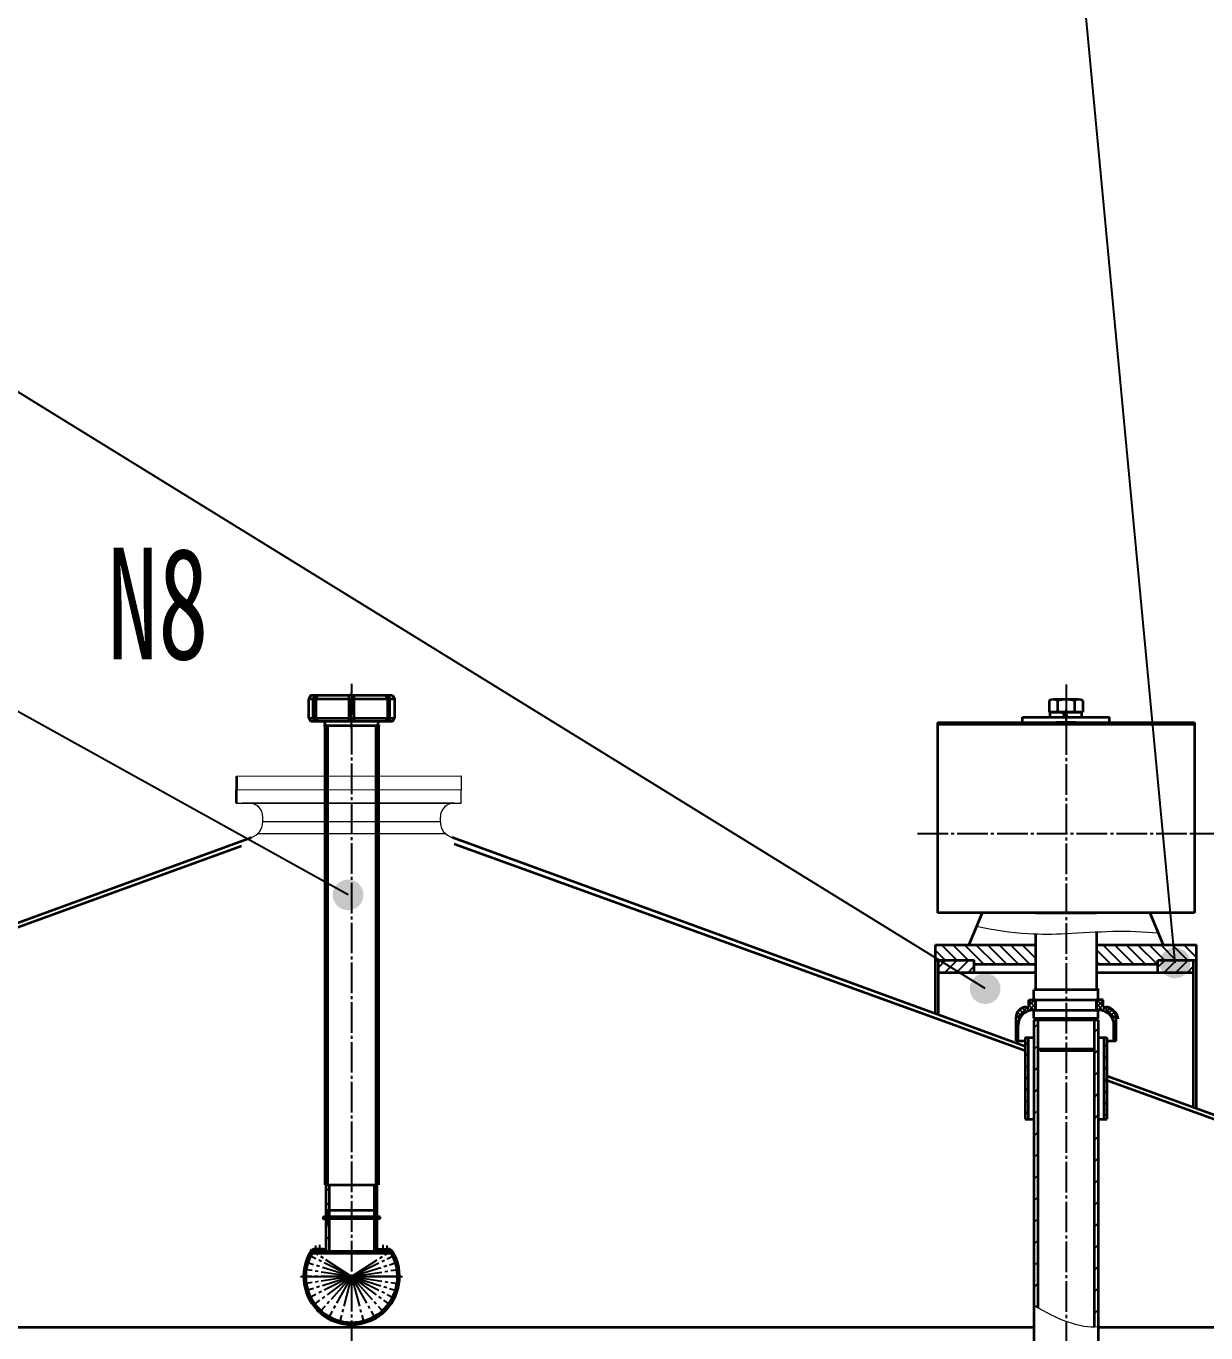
# Model space of a CAD drawing. Header units: millimetres. Extents: x -8910 to 8910, y -6300 to 6300.
# Drawn here: x -4705 to -3549, y 3612 to 4893 of the extents above; entities that cross this region are included whole.
import ezdxf

# ---------------------------------------------------------------- set-up
doc = ezdxf.new("R2010")
doc.units = ezdxf.units.MM
doc.header["$PDSIZE"] = -5
doc.linetypes.add('EB_DASHDOT', pattern=[39, 30, -3, 3, -3])
for name, color, linetype, lineweight in [('CAXA0', 7, 'Continuous', 35), ('CAXA1', 1, 'EB_DASHDOT', 25), ('CAXA3', 2, 'Continuous', 18), ('CAXA4', 4, 'Continuous', 18), ('CAXA5', 100, 'Continuous', 18), ('粗实线', 7, 'Continuous', 15)]:
    doc.layers.add(name, color=color, linetype=linetype, lineweight=lineweight)
doc.styles.add('标准', font='SIMFANG.TTF', dxfattribs={"width": 0.667})
doc.dimstyles.new('标准', dxfattribs={"dimscale": 30, "dimtxt": 2.6, "dimasz": 4, "dimexe": 2, "dimexo": 0, "dimtad": 1, "dimdec": 1, "dimzin": 9, "dimdsep": 46, "dimtxsty": '标准', "dimcen": 0, "dimdle": 6, "dimaunit": 1, "dimazin": 2, "dimtfac": 1, "dimtdec": 3, "dimtmove": 0, "dimatfit": 3, "dimfxl": 0, "dimtolj": 1, "dimtzin": 0, "dimarcsym": 0})

# ---------------------------------------------------------------- blocks, each defined once
blk = doc.blocks.new('*CAXBLOCK1817')
at = {"layer": 'CAXA4', "color": 0, "lineweight": -2}
for p, q in [((-5736.1, 3627.1), (-5736.1, 2868.2)), ((-3036.1, 3627.1), (-3036.1, 2868.2)), ((-5616.1, 2928.2), (-3156.1, 2928.2))]:
    blk.add_line(p, q, dxfattribs=at)
at = {"layer": 'CAXA4', "color": 0}
for points in [[(-5616.1, 2948.2), (-5616.1, 2908.2), (-5736.1, 2928.2)], [(-3156.1, 2948.2), (-3156.1, 2908.2), (-3036.1, 2928.2)]]:
    blk.add_solid(points, dxfattribs=at)
at = {"layer": 'Defpoints', "color": 0}
for p in [(-5736.1, 3627.1), (-3036.1, 3627.1), (-3036.1, 2928.2)]:
    blk.add_point(p, dxfattribs=at)
at = {"layer": 'CAXA4', "color": 0, "insert": (-4386.1, 2991.8), "char_height": 78, "attachment_point": 5, "style": '标准'}
blk.add_mtext('\\A1;\\fFangSong_GB2312;φ2900', dxfattribs=at)
blk = doc.blocks.new('CAXBLOCK39', base_point=(-4386.2, 4222.4))
at = {"layer": 'CAXA0'}
for p, q in [((-4426.2, 4237.4), (-4428.2, 4233.9)), ((-4428.2, 4214.8), (-4428.2, 4233.9)), ((-4428.2, 4233.9), (-4423.7, 4233.9)), ((-4426.2, 4237.4), (-4346.2, 4237.4)), ((-4423.7, 4233.9), (-4422, 4237.4)), ((-4423.7, 4214.8), (-4423.7, 4233.9)), ((-4422, 4237.4), (-4422, 4211.4)), ((-4419.5, 4237.4), (-4421.2, 4233.9)), ((-4421.2, 4233.9), (-4421.2, 4214.8)), ((-4421.2, 4233.9), (-4388.7, 4233.9)), ((-4388.7, 4211.4), (-4388.7, 4237.4)), ((-4383.7, 4211.4), (-4383.7, 4237.4)), ((-4383.7, 4233.9), (-4351.1, 4233.9)), ((-4352.8, 4237.4), (-4351.1, 4233.9)), ((-4351.1, 4233.9), (-4351.1, 4214.8)), ((-4348.6, 4233.9), (-4350.3, 4237.4)), ((-4350.3, 4237.4), (-4350.3, 4211.4)), ((-4348.6, 4214.8), (-4348.6, 4233.9)), ((-4348.6, 4233.9), (-4344.2, 4233.9)), ((-4346.2, 4237.4), (-4344.2, 4233.9)), ((-4344.2, 4233.9), (-4344.2, 4214.8)), ((-4426.2, 4211.4), (-4428.2, 4214.8)), ((-4428.2, 4214.8), (-4423.7, 4214.8)), ((-4423.7, 4214.8), (-4422, 4211.4)), ((-4421.2, 4214.8), (-4419.5, 4211.4)), ((-4421.2, 4214.8), (-4388.7, 4214.8)), ((-4383.7, 4214.8), (-4351.1, 4214.8)), ((-4351.1, 4214.8), (-4352.8, 4211.4)), ((-4348.6, 4214.8), (-4350.3, 4211.4)), ((-4348.6, 4214.8), (-4344.2, 4214.8)), ((-4346.2, 4211.4), (-4344.2, 4214.8)), ((-4346.2, 4211.4), (-4426.2, 4211.4)), ((-4411.7, 4207.4), (-4411.7, 4208.4)), ((-4360.7, 4207.4), (-4411.7, 4207.4)), ((-4360.7, 4207.4), (-4360.7, 4208.4))]:
    blk.add_line(p, q, dxfattribs=at)
for centre, start, end in [((-4414.7, 4208.4), 0, 90), ((-4357.7, 4208.4), 90, 180)]:
    blk.add_arc(centre, 3, start, end, dxfattribs=at)
at = {"layer": 'CAXA1', "linetype": 'EB_DASHDOT', "lineweight": 25}
blk.add_line((-4386.2, 4204.4), (-4386.2, 4240.4), dxfattribs=at)
blk = doc.blocks.new('CAXBLOCK40', base_point=(-3686.1, 4215.6))
at = {"layer": 'CAXA0'}
for p, q in [((-3701.7, 4220.6), (-3670.6, 4220.6)), ((-3701.7, 4215.6), (-3701.7, 4220.6)), ((-3701.7, 4215.6), (-3670.6, 4215.6)), ((-3687.4, 4215.6), (-3688.8, 4220.6)), ((-3685, 4216.3), (-3686.2, 4220.6)), ((-3684.8, 4215.6), (-3685, 4216.3)), ((-3670.6, 4215.6), (-3670.6, 4220.6))]:
    blk.add_line(p, q, dxfattribs=at)
at = {"layer": 'CAXA1', "linetype": 'EB_DASHDOT', "lineweight": 25}
blk.add_line((-3686.1, 4212.6), (-3686.1, 4223.6), dxfattribs=at)
blk = doc.blocks.new('CAXBLOCK41', base_point=(-3590.6, 3968.3))
at = {"layer": 'CAXA5', "color": 0, "linetype": 'Continuous', "lineweight": 25}
for p, q in [((-3811.1, 3970.5), (-3804.1, 3977.6)), ((-3804.8, 3965.6), (-3792.8, 3977.6)), ((-3793.4, 3965.6), (-3781.4, 3977.6)), ((-3782.1, 3965.6), (-3776.1, 3971.6)), ((-3596.1, 3970.6), (-3589.1, 3977.6)), ((-3589.8, 3965.6), (-3577.8, 3977.6)), ((-3578.5, 3965.6), (-3566.5, 3977.6)), ((-3567.2, 3965.6), (-3561.1, 3971.6))]:
    blk.add_line(p, q, dxfattribs=at)
blk = doc.blocks.new('CAXBLOCK42', base_point=(-3634.1, 3983.3))
at = {"layer": 'CAXA5', "color": 0, "linetype": 'Continuous', "lineweight": 25}
for p, q in [((-3814.1, 3987.1), (-3804.7, 3977.6)), ((-3808.3, 3992.6), (-3793.3, 3977.6)), ((-3797, 3992.6), (-3782, 3977.6)), ((-3785.7, 3992.6), (-3766.7, 3973.6)), ((-3774.4, 3992.6), (-3755.4, 3973.6)), ((-3763.1, 3992.6), (-3744.1, 3973.6)), ((-3751.8, 3992.6), (-3732.8, 3973.6)), ((-3740.5, 3992.6), (-3721.5, 3973.6)), ((-3729.2, 3992.6), (-3716.1, 3979.6)), ((-3717.8, 3992.6), (-3716.1, 3990.9)), ((-3656.1, 3987.5), (-3642.3, 3973.6)), ((-3650, 3992.6), (-3631, 3973.6)), ((-3638.6, 3992.6), (-3619.6, 3973.6)), ((-3627.3, 3992.6), (-3608.3, 3973.6)), ((-3616, 3992.6), (-3597, 3973.6)), ((-3604.7, 3992.6), (-3589.7, 3977.6)), ((-3593.4, 3992.6), (-3578.4, 3977.6)), ((-3582.1, 3992.6), (-3567.1, 3977.6)), ((-3570.8, 3992.6), (-3558.1, 3980)), ((-3559.4, 3992.6), (-3558.1, 3991.3)), ((-3656.1, 3976.2), (-3653.6, 3973.6))]:
    blk.add_line(p, q, dxfattribs=at)
blk = doc.blocks.new('CAXBLOCK43', base_point=(-3661.2, 3877.6))
at = {"layer": 'CAXA5', "color": 0, "linetype": 'Continuous', "lineweight": 25}
for p, q in [((-3726.1, 3894.3), (-3723.1, 3897.3)), ((-3649.1, 3892.1), (-3646.1, 3895.1)), ((-3726.1, 3883), (-3723.1, 3886)), ((-3649.1, 3880.8), (-3646.1, 3883.8)), ((-3726.1, 3871.7), (-3723.1, 3874.7)), ((-3649.1, 3869.5), (-3646.1, 3872.5)), ((-3726.1, 3860.3), (-3723.1, 3863.3)), ((-3649.1, 3858.1), (-3646.1, 3861.1)), ((-3726.1, 3849), (-3723.1, 3852)), ((-3649.1, 3846.8), (-3646.1, 3849.8)), ((-3726.1, 3837.7), (-3723.1, 3840.7)), ((-3649.1, 3835.5), (-3646.1, 3838.5)), ((-3726.1, 3826.4), (-3723.1, 3829.4)), ((-3649.1, 3824.2), (-3646.1, 3827.2))]:
    blk.add_line(p, q, dxfattribs=at)
blk = doc.blocks.new('CAXBLOCK44', base_point=(-3719.8, 3932.7))
at = {"layer": 'CAXA5', "color": 0, "linetype": 'Continuous', "lineweight": 25}
for p, q in [((-3723.3, 3927.7), (-3716.1, 3934.8)), ((-3722.6, 3932.8), (-3716.8, 3938.6)), ((-3722.6, 3937.3), (-3721.3, 3938.6)), ((-3716.1, 3931.5), (-3722.6, 3938)), ((-3717.8, 3928.6), (-3722.6, 3933.5)), ((-3716.1, 3936), (-3718.8, 3938.6)), ((-3735.1, 3920.3), (-3723.8, 3931.6)), ((-3731.7, 3920.1), (-3735, 3923.4)), ((-3734.3, 3925.7), (-3729.2, 3930.8)), ((-3730, 3922.9), (-3733.8, 3926.7)), ((-3727.7, 3925.1), (-3731.7, 3929.1)), ((-3725.1, 3926.9), (-3729, 3930.9)), ((-3721.8, 3928.2), (-3725.3, 3931.6)), ((-3717.9, 3928.6), (-3716.1, 3930.3)), ((-3732.8, 3916.7), (-3735.1, 3919.1)), ((-3735.1, 3915.8), (-3732.2, 3918.7)), ((-3733.1, 3912.6), (-3735.1, 3914.6)), ((-3735.1, 3911.3), (-3733.1, 3913.3)), ((-3733.1, 3908.1), (-3735.1, 3910.1)), ((-3735.1, 3906.9), (-3733.1, 3908.9)), ((-3733.1, 3903.6), (-3735.1, 3905.6)), ((-3735.1, 3902.4), (-3733.1, 3904.4)), ((-3733.1, 3899.1), (-3735.1, 3901.1)), ((-3734.4, 3898.6), (-3733.1, 3899.9))]:
    blk.add_line(p, q, dxfattribs=at)
blk = doc.blocks.new('CAXBLOCK45', base_point=(-3683.5, 3942.2))
at = {"layer": 'CAXA5', "color": 0, "linetype": 'Continuous', "lineweight": 25}
for p, q in [((-3656.1, 3936.5), (-3654, 3938.6)), ((-3656.1, 3932), (-3649.6, 3938.5)), ((-3649.8, 3928), (-3656.1, 3934.4)), ((-3649.6, 3932.3), (-3655.9, 3938.6)), ((-3655, 3928.6), (-3649.6, 3934)), ((-3649.6, 3936.8), (-3651.4, 3938.6)), ((-3654.9, 3928.6), (-3656.1, 3929.9)), ((-3650.9, 3928.3), (-3647.5, 3931.6)), ((-3637.1, 3919.8), (-3648.9, 3931.6)), ((-3647.5, 3927.1), (-3643.7, 3931)), ((-3644.8, 3925.4), (-3640.8, 3929.4)), ((-3637.7, 3924.9), (-3643.9, 3931.1)), ((-3642.5, 3923.1), (-3638.7, 3927)), ((-3640.8, 3920.4), (-3637.4, 3923.8)), ((-3637.1, 3915.4), (-3639.8, 3918)), ((-3639.6, 3917.1), (-3637.1, 3919.5)), ((-3639.1, 3913.1), (-3637.1, 3915.1)), ((-3637.1, 3910.9), (-3639.1, 3912.9)), ((-3639.1, 3908.6), (-3637.1, 3910.6)), ((-3637.1, 3906.4), (-3639.1, 3908.4)), ((-3639.1, 3904.1), (-3637.1, 3906.1)), ((-3637.1, 3901.9), (-3639.1, 3903.9)), ((-3639.1, 3899.6), (-3637.1, 3901.6)), ((-3638.4, 3898.6), (-3639.1, 3899.4))]:
    blk.add_line(p, q, dxfattribs=at)
blk = doc.blocks.new('CAXBLOCK46', base_point=(-3714.3, 3867.1))
at = {"layer": 'CAXA5', "color": 0, "linetype": 'Continuous', "lineweight": 25}
for p, q in [((-3717.6, 3911.3), (-3713.6, 3915.3)), ((-3717.6, 3890.1), (-3713.6, 3894.1)), ((-3717.6, 3868.9), (-3713.6, 3872.9)), ((-3717.6, 3847.7), (-3713.6, 3851.7)), ((-3717.6, 3826.5), (-3713.6, 3830.5)), ((-3717.6, 3805.2), (-3713.6, 3809.2)), ((-3717.6, 3784), (-3713.6, 3788)), ((-3717.6, 3762.8), (-3713.6, 3766.8)), ((-3717.6, 3741.6), (-3713.6, 3745.6)), ((-3717.6, 3720.4), (-3713.6, 3724.4)), ((-3717.6, 3699.2), (-3713.6, 3703.2)), ((-3717.6, 3678), (-3713.6, 3682)), ((-3717.6, 3656.8), (-3713.6, 3660.8)), ((-3715.3, 3637.9), (-3713.6, 3639.5))]:
    blk.add_line(p, q, dxfattribs=at)
blk = doc.blocks.new('CAXBLOCK47', base_point=(-3660.9, 3878.5))
at = {"layer": 'CAXA5', "color": 0, "linetype": 'Continuous', "lineweight": 25}
for p, q in [((-3658.6, 3906.7), (-3654.6, 3910.7)), ((-3658.6, 3885.5), (-3654.6, 3889.5)), ((-3658.6, 3864.2), (-3654.6, 3868.2)), ((-3658.6, 3843), (-3654.6, 3847)), ((-3658.6, 3821.8), (-3654.6, 3825.8)), ((-3658.6, 3800.6), (-3654.6, 3804.6)), ((-3658.6, 3779.4), (-3654.6, 3783.4)), ((-3658.6, 3758.2), (-3654.6, 3762.2)), ((-3658.6, 3737), (-3654.6, 3741)), ((-3658.6, 3715.8), (-3654.6, 3719.8)), ((-3658.6, 3694.5), (-3654.6, 3698.5)), ((-3658.6, 3673.3), (-3654.6, 3677.3)), ((-3658.6, 3652.1), (-3654.6, 3656.1)), ((-3658.6, 3630.9), (-3654.6, 3634.9))]:
    blk.add_line(p, q, dxfattribs=at)
blk = doc.blocks.new('CAXBLOCK49', base_point=(-4426.4, 3691.1))
at = {"layer": 'CAXA5', "color": 0, "linetype": 'Continuous', "lineweight": 25}
for p, q in [((-4426.3, 3691.8), (-4426, 3692.1)), ((-4424.6, 3693.5), (-4424.3, 3693.8))]:
    blk.add_line(p, q, dxfattribs=at)
blk = doc.blocks.new('CAXBLOCK50', base_point=(-4355.4, 3742.4))
at = {"layer": 'CAXA5', "color": 0, "linetype": 'Continuous', "lineweight": 25}
for p, q in [((-4411.1, 3751.1), (-4408.1, 3754.1)), ((-4364.1, 3755.7), (-4362.4, 3757.4)), ((-4364.1, 3741.5), (-4361.1, 3744.5)), ((-4411.1, 3737), (-4408.1, 3740)), ((-4362.6, 3728.9), (-4361.1, 3730.4))]:
    blk.add_line(p, q, dxfattribs=at)
blk = doc.blocks.new('CAXBLOCK51', base_point=(-4367.6, 3710.9))
at = {"layer": 'CAXA5', "color": 0, "linetype": 'Continuous', "lineweight": 25}
for p, q in [((-4409.6, 3719.5), (-4408.1, 3718)), ((-4364.1, 3716.4), (-4361.1, 3713.4)), ((-4411.1, 3706.8), (-4408.1, 3703.8)), ((-4364.1, 3702.3), (-4361.1, 3699.3)), ((-4411.1, 3692.7), (-4410.8, 3692.4))]:
    blk.add_line(p, q, dxfattribs=at)
blk = doc.blocks.new('CAXBLOCK52', base_point=(-4431, 3657.2))
at = {"layer": 'CAXA5', "color": 0, "linetype": 'Continuous', "lineweight": 25}
for p, q in [((-4420.1, 3694), (-4419.8, 3694.4)), ((-4413.3, 3692.4), (-4411.3, 3694.4)), ((-4430.1, 3684.1), (-4427.3, 3686.8)), ((-4433, 3664.2), (-4431.1, 3666.1)), ((-4432.8, 3672.9), (-4432.3, 3673.3)), ((-4430.6, 3675.1), (-4430.5, 3675.2)), ((-4431.9, 3656.8), (-4430.2, 3658.5))]:
    blk.add_line(p, q, dxfattribs=at)
blk = doc.blocks.new('CAXBLOCK53', base_point=(-4400.6, 3619.2))
at = {"layer": 'CAXA5', "color": 0, "linetype": 'Continuous', "lineweight": 25}
for p, q in [((-4429.9, 3650.3), (-4428.4, 3651.8)), ((-4427.2, 3644.5), (-4425.7, 3646)), ((-4420, 3634.8), (-4418.6, 3636.2)), ((-4415.6, 3630.7), (-4414.1, 3632.1)), ((-4410.6, 3627.2), (-4409.5, 3628.3)), ((-4405, 3624.3), (-4403.5, 3625.8)), ((-4391.6, 3620.7), (-4389.8, 3622.5))]:
    blk.add_line(p, q, dxfattribs=at)
blk = doc.blocks.new('CAXBLOCK54', base_point=(-4340.3, 3663.2))
at = {"layer": 'CAXA5', "color": 0, "linetype": 'Continuous', "lineweight": 25}
for p, q in [((-4341.4, 3662.4), (-4339.2, 3664.6)), ((-4344.1, 3651.2), (-4342.6, 3652.8)), ((-4341, 3654.3), (-4341, 3654.4)), ((-4373.2, 3622.2), (-4370, 3625.4)), ((-4383.4, 3620.5), (-4381.2, 3622.7))]:
    blk.add_line(p, q, dxfattribs=at)
blk = doc.blocks.new('CAXBLOCK55', base_point=(-4357.3, 3693.2))
at = {"layer": 'CAXA5', "color": 0, "linetype": 'Continuous', "lineweight": 25}
for p, q in [((-4361.1, 3693.6), (-4360.4, 3694.4)), ((-4353.9, 3692.4), (-4352.1, 3694.1)), ((-4347.4, 3690.3), (-4347.4, 3690.4)), ((-4344.6, 3684.7), (-4343.1, 3686.2)), ((-4342.5, 3678.3), (-4340.9, 3680)), ((-4341.3, 3671), (-4339.5, 3672.9))]:
    blk.add_line(p, q, dxfattribs=at)
blk = doc.blocks.new('CAXBLOCK116', base_point=(-4103.7, 5087.8))
at = {"layer": 'CAXA4', "linetype": 'Continuous', "lineweight": 25}
blk.add_hatch(color=0, dxfattribs=at).paths.add_polyline_path([(-3564.3, 3974.8), (-3564.4, 3976), (-3564.5, 3977.2), (-3564.7, 3978.3), (-3565.1, 3979.5), (-3565.5, 3980.6), (-3566, 3981.6), (-3566.5, 3982.7), (-3567.2, 3983.6), (-3567.9, 3984.6), (-3568.7, 3985.4), (-3569.6, 3986.2), (-3570.5, 3987), (-3571.5, 3987.6), (-3572.5, 3988.2), (-3573.6, 3988.7), (-3574.7, 3989.1), (-3575.8, 3989.4), (-3577, 3989.6), (-3578.1, 3989.8), (-3579.3, 3989.8), (-3580.5, 3989.8), (-3581.7, 3989.6), (-3582.8, 3989.4), (-3584, 3989.1), (-3585.1, 3988.7), (-3586.1, 3988.2), (-3587.2, 3987.6), (-3588.1, 3987), (-3589.1, 3986.2), (-3589.9, 3985.4), (-3590.7, 3984.6), (-3591.5, 3983.6), (-3592.1, 3982.7), (-3592.7, 3981.6), (-3593.2, 3980.6), (-3593.6, 3979.5), (-3593.9, 3978.3), (-3594.1, 3977.2), (-3594.3, 3976), (-3594.3, 3974.8), (-3594.3, 3973.6), (-3594.1, 3972.5), (-3593.9, 3971.3), (-3593.6, 3970.2), (-3593.2, 3969.1), (-3592.7, 3968), (-3592.1, 3967), (-3591.5, 3966), (-3590.7, 3965.1), (-3589.9, 3964.2), (-3589.1, 3963.4), (-3588.1, 3962.7), (-3587.2, 3962), (-3586.1, 3961.5), (-3585.1, 3961), (-3584, 3960.6), (-3582.8, 3960.2), (-3581.7, 3960), (-3580.5, 3959.9), (-3579.3, 3959.8), (-3578.1, 3959.9), (-3577, 3960), (-3575.8, 3960.2), (-3574.7, 3960.6), (-3573.6, 3961), (-3572.5, 3961.5), (-3571.5, 3962), (-3570.5, 3962.7), (-3569.6, 3963.4), (-3568.7, 3964.2), (-3567.9, 3965.1), (-3567.2, 3966), (-3566.5, 3967), (-3566, 3968), (-3565.5, 3969.1), (-3565.1, 3970.2), (-3564.7, 3971.3), (-3564.5, 3972.5), (-3564.4, 3973.6)], flags=0)
at = {"layer": 'CAXA4', "color": 0, "linetype": 'Continuous', "lineweight": 25}
blk.add_line((-3579.3, 3974.8), (-3683.7, 5087.8), dxfattribs=at)
blk = doc.blocks.new('CAXBLOCK115', base_point=(-3579.3, 3974.8))
at = {"layer": 'CAXA4', "color": 0}
blk.add_blockref('CAXBLOCK116', (-4103.7, 5087.8), dxfattribs=at)
blk = doc.blocks.new('CAXBLOCK124', base_point=(-6694, 5087.8))
at = {"layer": 'CAXA4', "linetype": 'Continuous', "lineweight": 25}
blk.add_hatch(color=0, dxfattribs=at).paths.add_polyline_path([(-4374.6, 4041.5), (-4374.6, 4042.7), (-4374.8, 4043.9), (-4375, 4045), (-4375.3, 4046.2), (-4375.7, 4047.3), (-4376.2, 4048.3), (-4376.8, 4049.4), (-4377.4, 4050.4), (-4378.2, 4051.3), (-4379, 4052.1), (-4379.8, 4052.9), (-4380.8, 4053.7), (-4381.7, 4054.3), (-4382.8, 4054.9), (-4383.8, 4055.4), (-4384.9, 4055.8), (-4386.1, 4056.1), (-4387.2, 4056.3), (-4388.4, 4056.5), (-4389.6, 4056.5), (-4390.8, 4056.5), (-4391.9, 4056.3), (-4393.1, 4056.1), (-4394.2, 4055.8), (-4395.3, 4055.4), (-4396.4, 4054.9), (-4397.4, 4054.3), (-4398.4, 4053.7), (-4399.3, 4052.9), (-4400.2, 4052.1), (-4401, 4051.3), (-4401.7, 4050.4), (-4402.4, 4049.4), (-4402.9, 4048.3), (-4403.4, 4047.3), (-4403.8, 4046.2), (-4404.2, 4045), (-4404.4, 4043.9), (-4404.5, 4042.7), (-4404.6, 4041.5), (-4404.5, 4040.4), (-4404.4, 4039.2), (-4404.2, 4038), (-4403.8, 4036.9), (-4403.4, 4035.8), (-4402.9, 4034.7), (-4402.4, 4033.7), (-4401.7, 4032.7), (-4401, 4031.8), (-4400.2, 4030.9), (-4399.3, 4030.1), (-4398.4, 4029.4), (-4397.4, 4028.7), (-4396.4, 4028.2), (-4395.3, 4027.7), (-4394.2, 4027.3), (-4393.1, 4026.9), (-4391.9, 4026.7), (-4390.8, 4026.6), (-4389.6, 4026.5), (-4388.4, 4026.6), (-4387.2, 4026.7), (-4386.1, 4026.9), (-4384.9, 4027.3), (-4383.8, 4027.7), (-4382.8, 4028.2), (-4381.7, 4028.7), (-4380.8, 4029.4), (-4379.8, 4030.1), (-4379, 4030.9), (-4378.2, 4031.8), (-4377.4, 4032.7), (-4376.8, 4033.7), (-4376.2, 4034.7), (-4375.7, 4035.8), (-4375.3, 4036.9), (-4375, 4038), (-4374.8, 4039.2), (-4374.6, 4040.4)], flags=0)
at = {"layer": 'CAXA4', "color": 0, "linetype": 'Continuous', "lineweight": 25}
blk.add_line((-4389.6, 4041.5), (-6274, 5087.8), dxfattribs=at)
blk = doc.blocks.new('CAXBLOCK123', base_point=(-4389.6, 4041.5))
at = {"layer": 'CAXA4', "color": 0}
blk.add_blockref('CAXBLOCK124', (-6694, 5087.8), dxfattribs=at)
blk = doc.blocks.new('CAXBLOCK126', base_point=(-6029.2, 5087.8))
at = {"layer": 'CAXA4', "linetype": 'Continuous', "lineweight": 25}
blk.add_hatch(color=0, dxfattribs=at).paths.add_polyline_path([(-3750.5, 3949.7), (-3750.5, 3950.9), (-3750.6, 3952), (-3750.9, 3953.2), (-3751.2, 3954.3), (-3751.6, 3955.4), (-3752.1, 3956.5), (-3752.7, 3957.5), (-3753.3, 3958.5), (-3754, 3959.4), (-3754.8, 3960.3), (-3755.7, 3961.1), (-3756.6, 3961.8), (-3757.6, 3962.5), (-3758.6, 3963), (-3759.7, 3963.5), (-3760.8, 3963.9), (-3762, 3964.3), (-3763.1, 3964.5), (-3764.3, 3964.6), (-3765.5, 3964.7), (-3766.6, 3964.6), (-3767.8, 3964.5), (-3769, 3964.3), (-3770.1, 3963.9), (-3771.2, 3963.5), (-3772.3, 3963), (-3773.3, 3962.5), (-3774.3, 3961.8), (-3775.2, 3961.1), (-3776.1, 3960.3), (-3776.9, 3959.4), (-3777.6, 3958.5), (-3778.2, 3957.5), (-3778.8, 3956.5), (-3779.3, 3955.4), (-3779.7, 3954.3), (-3780, 3953.2), (-3780.3, 3952), (-3780.4, 3950.9), (-3780.5, 3949.7), (-3780.4, 3948.5), (-3780.3, 3947.3), (-3780, 3946.2), (-3779.7, 3945), (-3779.3, 3943.9), (-3778.8, 3942.9), (-3778.2, 3941.8), (-3777.6, 3940.9), (-3776.9, 3939.9), (-3776.1, 3939.1), (-3775.2, 3938.3), (-3774.3, 3937.5), (-3773.3, 3936.9), (-3772.3, 3936.3), (-3771.2, 3935.8), (-3770.1, 3935.4), (-3769, 3935.1), (-3767.8, 3934.9), (-3766.6, 3934.7), (-3765.5, 3934.7), (-3764.3, 3934.7), (-3763.1, 3934.9), (-3762, 3935.1), (-3760.8, 3935.4), (-3759.7, 3935.8), (-3758.6, 3936.3), (-3757.6, 3936.9), (-3756.6, 3937.5), (-3755.7, 3938.3), (-3754.8, 3939.1), (-3754, 3939.9), (-3753.3, 3940.9), (-3752.7, 3941.8), (-3752.1, 3942.9), (-3751.6, 3943.9), (-3751.2, 3945), (-3750.9, 3946.2), (-3750.6, 3947.3), (-3750.5, 3948.5)], flags=0)
at = {"layer": 'CAXA4', "color": 0, "linetype": 'Continuous', "lineweight": 25}
blk.add_line((-3765.5, 3949.7), (-5609.2, 5087.8), dxfattribs=at)
blk = doc.blocks.new('CAXBLOCK125', base_point=(-3765.5, 3949.7))
at = {"layer": 'CAXA4', "color": 0}
blk.add_blockref('CAXBLOCK126', (-6029.2, 5087.8), dxfattribs=at)

msp = doc.modelspace()

# ---------------------------------------------------------------- linework, layer by layer
at = {"linetype": 'Continuous', "lineweight": 0}
for p, q in [((-4498.99, 4157.95), (-4278.83, 4158.33)), ((-4278.83, 4158.33), (-4278.85, 4144.31)), ((-4278.85, 4144.31), (-4499.36, 4144.58)), ((-4278.9, 4131.59), (-4278.85, 4144.31)), ((-4499.33, 4131.54), (-4278.9, 4131.59))]:
    msp.add_line(p, q, dxfattribs=at)
at = {"layer": 'CAXA0'}
for p, q in [((-3702.61, 4231.97), (-3702.61, 4220.62)), ((-3673.78, 4233.12), (-3698.5, 4233.12)), ((-3694.38, 4231.97), (-3694.38, 4220.62)), ((-3677.9, 4231.97), (-3677.9, 4220.62)), ((-3669.66, 4231.97), (-3669.66, 4220.62)), ((-3728.64, 4210.62), (-3728.64, 4215.62)), ((-3728.64, 4215.62), (-3643.64, 4215.62)), ((-3669.66, 4220.62), (-3702.61, 4220.62)), ((-3676.14, 4220.62), (-3696.14, 4220.62)), ((-3643.64, 4210.62), (-3643.64, 4215.62)), ((-3812.14, 4210.62), (-3812.14, 4024.12)), ((-3812.14, 4210.62), (-3560.14, 4210.62)), ((-3560.14, 4208.62), (-3812.14, 4208.62)), ((-3728.64, 4210.62), (-3643.64, 4210.62)), ((-3676.14, 4210.62), (-3696.14, 4210.62)), ((-3560.14, 4210.62), (-3560.14, 4024.12)), ((-4498.99, 4157.95), (-4499.33, 4131.54)), ((-5726.27, 3641.18), (-4494.03, 4089.68)), ((-4850.57, 3964.16), (-4484.7, 4097.91)), ((-3726.14, 3892.98), (-4287.58, 4097.91)), ((-3726.14, 3888.73), (-4285.64, 4091.37)), ((-3560.14, 4024.12), (-3812.14, 4024.12)), ((-3768.28, 4024.12), (-3781.28, 3992.62)), ((-3716.14, 4024.12), (-3656.14, 4024.12)), ((-3604, 4024.12), (-3591, 3992.62)), ((-3716.14, 4003.32), (-3716.14, 3948.62)), ((-3656.14, 4005.26), (-3656.14, 3948.62)), ((-3814.14, 3992.62), (-3716.14, 3992.62)), ((-3814.14, 3925.01), (-3814.14, 3992.62)), ((-3656.14, 3992.62), (-3558.14, 3992.62)), ((-3558.14, 3831.88), (-3558.14, 3992.62)), ((-3814.14, 3977.62), (-3776.14, 3977.62)), ((-3811.14, 3923.92), (-3811.14, 3977.62)), ((-3776.14, 3965.62), (-3776.14, 3977.62)), ((-3776.14, 3973.62), (-3716.14, 3973.62)), ((-3656.14, 3973.62), (-3596.14, 3973.62)), ((-3596.14, 3965.62), (-3596.14, 3977.62)), ((-3596.14, 3977.62), (-3558.14, 3977.62)), ((-3561.14, 3832.69), (-3561.14, 3977.62)), ((-3811.14, 3965.62), (-3716.14, 3965.62)), ((-3656.14, 3965.62), (-3561.14, 3965.62)), ((-3717.64, 3938.62), (-3717.64, 3948.62)), ((-3656.14, 3948.62), (-3717.64, 3948.62)), ((-3653.64, 3948.62), (-3656.14, 3948.62)), ((-3654.64, 3938.62), (-3654.64, 3948.62)), ((-3722.64, 3931.62), (-3722.64, 3938.62)), ((-3722.64, 3938.62), (-3656.14, 3938.62)), ((-3716.14, 3938.62), (-3717.64, 3938.62)), ((-3716.14, 3938.62), (-3716.14, 3928.62)), ((-3716.14, 3928.62), (-3716.14, 3938.62)), ((-3656.14, 3938.62), (-3656.14, 3928.62)), ((-3656.14, 3928.62), (-3656.14, 3938.62)), ((-3649.64, 3938.62), (-3656.14, 3938.62)), ((-3649.64, 3931.62), (-3649.64, 3938.62)), ((-3735.14, 3898.62), (-3735.14, 3921.62)), ((-3725.14, 3931.62), (-3722.64, 3931.62)), ((-3718.14, 3928.62), (-3656.14, 3928.62)), ((-3717.64, 3920.62), (-3717.64, 3928.62)), ((-3716.14, 3928.62), (-3717.64, 3928.62)), ((-3717.64, 3920.62), (-3715.64, 3918.62)), ((-3717.64, 3920.62), (-3654.64, 3920.62)), ((-3654.64, 3920.62), (-3656.64, 3918.62)), ((-3654.64, 3928.62), (-3656.14, 3928.62)), ((-3656.14, 3928.62), (-3654.14, 3928.62)), ((-3654.64, 3920.62), (-3654.64, 3928.62)), ((-3649.64, 3931.62), (-3647.14, 3931.62)), ((-3637.14, 3898.62), (-3637.14, 3921.62)), ((-3733.14, 3898.62), (-3733.14, 3913.62)), ((-3658.64, 3918.62), (-3717.64, 3918.62)), ((-3717.64, 3918.62), (-3717.64, 2771.66)), ((-3713.64, 3918.62), (-3713.64, 3636.91)), ((-3654.64, 3918.62), (-3658.64, 3918.62)), ((-3658.64, 3918.62), (-3658.64, 3618.12)), ((-3654.64, 3918.62), (-3654.64, 2708.66)), ((-3639.14, 3898.62), (-3639.14, 3913.62)), ((-3735.14, 3898.62), (-3726.14, 3898.62)), ((-3726.14, 3901.78), (-3717.64, 3901.78)), ((-3726.14, 3901.78), (-3726.14, 3821.78)), ((-3723.14, 3901.78), (-3723.14, 3821.78)), ((-3654.64, 3901.78), (-3646.14, 3901.78)), ((-3649.14, 3901.78), (-3649.14, 3821.78)), ((-3646.14, 3901.78), (-3646.14, 3821.78)), ((-3646.14, 3898.62), (-3637.14, 3898.62)), ((-3711.64, 3888.62), (-3713.64, 3890.62)), ((-3713.64, 3890.62), (-3658.64, 3890.62)), ((-3660.64, 3888.62), (-3711.64, 3888.62)), ((-3660.64, 3888.62), (-3658.64, 3890.62)), ((-3316.51, 3743.89), (-3646.14, 3863.87)), ((-3046.01, 3641.18), (-3646.14, 3859.61)), ((-3726.14, 3821.78), (-3717.64, 3821.78)), ((-3654.64, 3821.78), (-3646.14, 3821.78)), ((-4411.14, 3725.88), (-4411.14, 3757.38)), ((-4411.14, 3757.38), (-4361.14, 3757.38)), ((-4408.14, 3757.38), (-4408.14, 3725.88)), ((-4364.14, 3757.38), (-4364.14, 3725.88)), ((-4361.14, 3725.88), (-4361.14, 3757.38)), ((-4409.64, 3732.38), (-4362.64, 3732.38)), ((-4409.64, 3732.38), (-4409.64, 3725.88)), ((-4362.64, 3732.38), (-4362.64, 3725.88)), ((-4358.14, 3725.88), (-4413.02, 3725.88)), ((-4358.14, 3723.88), (-4413.02, 3723.88)), ((-4411.14, 3692.38), (-4411.14, 3723.88)), ((-4411.14, 3717.38), (-4409.64, 3717.38)), ((-4409.64, 3723.88), (-4409.64, 3717.38)), ((-4408.14, 3723.88), (-4408.14, 3692.38)), ((-4364.14, 3723.88), (-4364.14, 3692.38)), ((-4362.64, 3723.88), (-4362.64, 3717.38)), ((-4361.14, 3717.38), (-4362.64, 3717.38)), ((-4361.14, 3692.38), (-4361.14, 3723.88)), ((-4358.14, 3723.88), (-4358.14, 3725.88)), ((-4425.94, 3688.38), (-4427.74, 3689.27)), ((-4425.94, 3688.38), (-4427.74, 3689.27)), ((-4425.94, 3688.38), (-4427.74, 3689.27)), ((-4427.13, 3690.38), (-4345.15, 3690.38)), ((-4424.41, 3691.05), (-4426.09, 3692.14)), ((-4424.41, 3691.05), (-4426.09, 3692.14)), ((-4424.41, 3691.05), (-4426.09, 3692.14)), ((-4424.41, 3691.05), (-4426.09, 3692.14)), ((-4424.41, 3691.05), (-4426.09, 3692.14)), ((-4422.65, 3692.29), (-4424.63, 3693.58)), ((-4422.14, 3692.38), (-4422.14, 3694.38)), ((-4422.14, 3692.38), (-4422.14, 3694.38)), ((-4422.14, 3692.38), (-4422.14, 3694.38)), ((-4422.14, 3692.38), (-4422.14, 3694.38)), ((-4422.14, 3692.38), (-4422.14, 3694.38)), ((-4422.14, 3692.38), (-4422.14, 3694.38)), ((-4422.14, 3692.37), (-4422.14, 3694.37)), ((-4413.64, 3694.38), (-4421.92, 3694.38)), ((-4413.64, 3694.38), (-4421.92, 3694.38)), ((-4413.64, 3694.38), (-4421.92, 3694.38)), ((-4413.64, 3694.38), (-4421.92, 3694.38)), ((-4413.64, 3694.38), (-4421.92, 3694.38)), ((-4421.92, 3694.38), (-4411.14, 3694.38)), ((-4421.92, 3692.38), (-4350.36, 3692.38)), ((-4420.14, 3692.38), (-4420.14, 3694.38)), ((-4420.14, 3692.38), (-4420.14, 3694.38)), ((-4420.14, 3692.38), (-4420.14, 3694.38)), ((-4420.14, 3692.38), (-4420.14, 3694.38)), ((-4420.14, 3692.38), (-4420.14, 3694.38)), ((-4420.14, 3692.38), (-4420.14, 3694.38)), ((-4420.14, 3692.38), (-4420.14, 3694.38)), ((-4418.14, 3692.38), (-4418.14, 3694.38)), ((-4418.14, 3692.38), (-4418.14, 3694.38)), ((-4418.14, 3692.38), (-4418.14, 3694.38)), ((-4418.14, 3692.38), (-4418.14, 3694.38)), ((-4418.14, 3692.38), (-4418.14, 3694.38)), ((-4418.14, 3692.38), (-4418.14, 3694.38)), ((-4418.14, 3692.38), (-4418.14, 3694.38)), ((-4416.14, 3692.38), (-4416.14, 3694.38)), ((-4416.14, 3692.38), (-4416.14, 3694.38)), ((-4416.14, 3692.38), (-4416.14, 3694.38)), ((-4416.14, 3692.38), (-4416.14, 3694.38)), ((-4416.14, 3692.38), (-4416.14, 3694.38)), ((-4416.14, 3692.38), (-4416.14, 3694.38)), ((-4416.14, 3692.38), (-4416.14, 3694.38)), ((-4361.14, 3694.38), (-4350.36, 3694.38)), ((-4356.14, 3692.38), (-4356.14, 3694.38)), ((-4354.14, 3692.38), (-4354.14, 3694.38)), ((-4352.14, 3692.38), (-4352.14, 3694.38)), ((-4350.14, 3692.37), (-4350.14, 3694.38)), ((-4349.63, 3692.29), (-4347.64, 3693.58)), ((-4347.87, 3691.05), (-4346.19, 3692.14)), ((-4346.34, 3688.38), (-4344.54, 3689.27)), ((-4429.38, 3679.83), (-4431.3, 3680.43)), ((-4429.38, 3679.83), (-4431.3, 3680.43)), ((-4429.38, 3679.83), (-4431.3, 3680.43)), ((-4429.38, 3679.83), (-4431.3, 3680.43)), ((-4429.38, 3679.83), (-4431.3, 3680.43)), ((-4428.79, 3681.74), (-4430.71, 3682.33)), ((-4428.79, 3681.74), (-4430.71, 3682.33)), ((-4428.79, 3681.74), (-4430.71, 3682.33)), ((-4428.79, 3681.74), (-4430.71, 3682.33)), ((-4428.79, 3681.74), (-4430.71, 3682.33)), ((-4426.83, 3686.59), (-4428.63, 3687.49)), ((-4426.83, 3686.59), (-4428.63, 3687.49)), ((-4426.83, 3686.59), (-4428.63, 3687.49)), ((-4426.83, 3686.59), (-4428.63, 3687.49)), ((-4426.83, 3686.59), (-4428.63, 3687.49)), ((-4345.44, 3686.59), (-4343.64, 3687.49)), ((-4343.49, 3681.74), (-4341.57, 3682.33)), ((-4342.89, 3679.83), (-4340.97, 3680.43)), ((-4433.14, 3668.38), (-4431.13, 3668.38)), ((-4433.14, 3668.38), (-4431.13, 3668.38)), ((-4433.14, 3668.38), (-4431.13, 3668.38)), ((-4433.14, 3668.38), (-4431.13, 3668.38)), ((-4433.14, 3666.38), (-4431.13, 3666.38)), ((-4433.14, 3666.38), (-4431.13, 3666.38)), ((-4433.14, 3666.38), (-4431.13, 3666.38)), ((-4433.14, 3666.38), (-4431.13, 3666.38)), ((-4430.78, 3673.09), (-4432.76, 3673.39)), ((-4430.78, 3673.09), (-4432.76, 3673.39)), ((-4430.78, 3673.09), (-4432.76, 3673.39)), ((-4430.78, 3673.09), (-4432.76, 3673.39)), ((-4430.78, 3673.09), (-4432.76, 3673.39)), ((-4430.48, 3675.07), (-4432.47, 3675.37)), ((-4430.48, 3675.07), (-4432.47, 3675.37)), ((-4430.48, 3675.07), (-4432.47, 3675.37)), ((-4430.48, 3675.07), (-4432.47, 3675.37)), ((-4430.48, 3675.07), (-4432.47, 3675.37)), ((-4341.8, 3675.07), (-4339.81, 3675.37)), ((-4341.5, 3673.09), (-4339.51, 3673.39)), ((-4339.14, 3668.38), (-4341.15, 3668.38)), ((-4339.14, 3666.38), (-4341.15, 3666.38)), ((-4430.78, 3661.67), (-4432.76, 3661.37)), ((-4430.78, 3661.67), (-4432.76, 3661.37)), ((-4430.78, 3661.67), (-4432.76, 3661.37)), ((-4430.78, 3661.67), (-4432.76, 3661.37)), ((-4430.48, 3659.69), (-4432.47, 3659.39)), ((-4430.48, 3659.69), (-4432.47, 3659.39)), ((-4430.48, 3659.69), (-4432.47, 3659.39)), ((-4430.48, 3659.69), (-4432.47, 3659.39)), ((-4429.38, 3654.93), (-4431.3, 3654.33)), ((-4429.38, 3654.93), (-4431.3, 3654.33)), ((-4429.38, 3654.93), (-4431.3, 3654.33)), ((-4429.38, 3654.93), (-4431.3, 3654.33)), ((-4428.79, 3653.02), (-4430.71, 3652.43)), ((-4428.79, 3653.02), (-4430.71, 3652.43)), ((-4428.79, 3653.02), (-4430.71, 3652.43)), ((-4428.79, 3653.02), (-4430.71, 3652.43)), ((-4343.49, 3653.02), (-4341.57, 3652.43)), ((-4342.89, 3654.93), (-4340.97, 3654.33)), ((-4341.8, 3659.69), (-4339.81, 3659.39)), ((-4341.5, 3661.67), (-4339.51, 3661.37)), ((-4426.83, 3648.17), (-4428.63, 3647.27)), ((-4426.83, 3648.17), (-4428.63, 3647.27)), ((-4426.83, 3648.17), (-4428.63, 3647.27)), ((-4426.83, 3648.17), (-4428.63, 3647.27)), ((-4425.94, 3646.38), (-4427.74, 3645.49)), ((-4425.94, 3646.38), (-4427.74, 3645.49)), ((-4425.94, 3646.38), (-4427.74, 3645.49)), ((-4425.94, 3646.38), (-4427.74, 3645.49)), ((-4422.87, 3641.38), (-4424.48, 3640.18)), ((-4422.87, 3641.38), (-4424.48, 3640.18)), ((-4422.87, 3641.38), (-4424.48, 3640.18)), ((-4422.87, 3641.38), (-4424.48, 3640.18)), ((-4421.68, 3639.77), (-4423.29, 3638.58)), ((-4421.68, 3639.77), (-4423.29, 3638.58)), ((-4421.68, 3639.77), (-4423.29, 3638.58)), ((-4421.68, 3639.77), (-4423.29, 3638.58)), ((-4350.6, 3639.77), (-4348.99, 3638.58)), ((-4349.41, 3641.38), (-4347.79, 3640.18)), ((-4346.34, 3646.38), (-4344.54, 3645.49)), ((-4345.44, 3648.17), (-4343.64, 3647.27)), ((-4416.91, 3634.54), (-4418.25, 3633.05)), ((-4416.91, 3634.54), (-4418.25, 3633.05)), ((-4416.91, 3634.54), (-4418.25, 3633.05)), ((-4416.91, 3634.54), (-4418.25, 3633.05)), ((-4415.42, 3633.21), (-4416.76, 3631.71)), ((-4415.42, 3633.21), (-4416.76, 3631.71)), ((-4415.42, 3633.21), (-4416.76, 3631.71)), ((-4410.21, 3627.01), (-4409.22, 3628.75)), ((-4408.47, 3626.02), (-4407.48, 3627.76)), ((-4408.47, 3626.02), (-4407.48, 3627.76)), ((-4365, 3627.66), (-4364.01, 3625.9)), ((-4363.25, 3628.64), (-4362.27, 3626.88)), ((-4356.86, 3633.21), (-4355.51, 3631.71)), ((-4355.37, 3634.54), (-4354.03, 3633.05)), ((-3717.64, 3617.59), (-5739.14, 3617.59)), ((-4398.59, 3624.14), (-4399.11, 3622.19)), ((-4398.59, 3624.14), (-4399.11, 3622.19)), ((-4396.66, 3623.63), (-4397.17, 3621.68)), ((-4396.66, 3623.63), (-4397.17, 3621.68)), ((-4387.14, 3620.39), (-4387.14, 3622.39)), ((-4387.14, 3620.39), (-4387.14, 3622.39)), ((-4385.14, 3620.39), (-4385.14, 3622.39)), ((-4375.62, 3623.63), (-4375.11, 3621.68)), ((-4373.69, 3624.14), (-4373.17, 3622.19)), ((-3033.14, 3617.59), (-3654.64, 3617.59))]:
    msp.add_line(p, q, dxfattribs=at)
at = {"layer": 'CAXA0', "linetype": 'Continuous', "lineweight": 70}
for p, q in [((-4411.67, 4208.38), (-4411.67, 4207.37)), ((-4411.17, 4207.37), (-4411.17, 3757.38)), ((-4361.17, 4207.37), (-4361.17, 3757.38)), ((-4360.67, 4208.42), (-4360.67, 4207.37))]:
    msp.add_line(p, q, dxfattribs=at)
at = {"layer": 'CAXA0'}
for centre, radius, start, end in [((-3698.5, 4225.19), 7.93, 58.71936, 121.28064), ((-3686.14, 4203.12), 30, 74.06281, 105.93719), ((-3673.78, 4225.19), 7.93, 58.71936, 121.28064), ((-3725.14, 3921.62), 10, 90, 180), ((-3718.14, 3913.62), 15, 90, 180), ((-3654.14, 3913.62), 15, 0, 90), ((-3647.14, 3921.62), 10, 0, 90), ((-3645.14, 3919.62), 10, 0, 90), ((-4413.02, 3724.88), 1, 89.78515, 269.99994), ((-4386.14, 3667.38), 47, 148.41186, 31.58814), ((-4386.14, 3667.38), 45, 148.41186, 31.58813), ((-4421.92, 3689.38), 5, 90.00004, 148.41176), ((-4421.92, 3689.38), 3, 89.99998, 148.41191), ((-4350.36, 3689.38), 5, 31.58812, 90), ((-4350.36, 3689.38), 3, 31.58806, 90.00003)]:
    msp.add_arc(centre, radius, start, end, dxfattribs=at)
at = {"layer": 'CAXA1', "linetype": 'EB_DASHDOT', "lineweight": 25}
for p, q in [((-4386.14, 4248.29), (-4386.14, -674.85)), ((-3686.14, 4247.78), (-3686.14, -205.33)), ((-4414.14, 3724.88), (-4358.14, 3724.88)), ((-4436.14, 3667.38), (-4336.14, 3667.38))]:
    msp.add_line(p, q, dxfattribs=at)
at = {"layer": 'CAXA1'}
for p, q in [((-3831.72, 4101.62), (-3211.14, 4101.62)), ((-4386.14, 3667.38), (-4426.36, 3693.51)), ((-4421.14, 3690.73), (-4421.14, 3697.84)), ((-4421.14, 3690.73), (-4421.14, 3697.84)), ((-4421.14, 3690.73), (-4421.14, 3697.84)), ((-4421.14, 3690.73), (-4421.14, 3697.84)), ((-4421.14, 3690.73), (-4421.14, 3697.84)), ((-4421.14, 3690.38), (-4421.14, 3696.28)), ((-4417.14, 3690.56), (-4417.14, 3698.37)), ((-4417.14, 3690.56), (-4417.14, 3698.37)), ((-4417.14, 3690.56), (-4417.14, 3698.37)), ((-4417.14, 3690.56), (-4417.14, 3698.37)), ((-4417.14, 3690.56), (-4417.14, 3696.8)), ((-4386.14, 3667.38), (-4345.91, 3693.51)), ((-4355.14, 3690.56), (-4355.14, 3698.37)), ((-4351.14, 3690.73), (-4351.14, 3697.84)), ((-4386.14, 3667.38), (-4431.01, 3681.38)), ((-4386.14, 3667.38), (-4428.19, 3688.38)), ((-4386.14, 3667.38), (-4344.09, 3688.38)), ((-4386.14, 3667.38), (-4341.27, 3681.38)), ((-4436.14, 3667.38), (-4336.14, 3667.38)), ((-4436.14, 3667.38), (-4336.14, 3667.38)), ((-4433.14, 3667.38), (-4386.14, 3667.38)), ((-4386.14, 3667.38), (-4433.14, 3667.38)), ((-4386.14, 3667.38), (-4432.61, 3674.38)), ((-4386.14, 3667.38), (-4432.61, 3660.38)), ((-4386.14, 3667.38), (-4431.14, 3667.38)), ((-4386.14, 3667.38), (-4431.01, 3653.38)), ((-4386.14, 3667.38), (-4428.19, 3646.38)), ((-4386.14, 3667.38), (-4423.89, 3639.38)), ((-4386.14, 3667.38), (-4417.51, 3632.38)), ((-4386.14, 3667.38), (-4409.14, 3626.39)), ((-4386.14, 3667.38), (-4409.14, 3626.39)), ((-4386.14, 3667.38), (-4398.14, 3621.94)), ((-4386.14, 3667.38), (-4339.66, 3674.38)), ((-4386.14, 3667.38), (-4341.14, 3667.38)), ((-4339.14, 3667.38), (-4386.14, 3667.38)), ((-4386.14, 3667.38), (-4339.14, 3667.38)), ((-4386.14, 3667.38), (-4339.66, 3660.38)), ((-4386.14, 3667.38), (-4341.27, 3653.38)), ((-4386.14, 3667.38), (-4344.09, 3646.38)), ((-4386.14, 3667.38), (-4348.39, 3639.38)), ((-4386.14, 3667.38), (-4354.77, 3632.38)), ((-4386.14, 3667.38), (-4363.14, 3626.39)), ((-4386.14, 3667.38), (-4374.14, 3621.94))]:
    msp.add_line(p, q, dxfattribs=at)
at = {"layer": 'CAXA3'}
msp.add_open_spline([(-3773.75, 4010.85), (-3757.13, 4007.06), (-3727.87, 4002.75), (-3683.18, 4003.27), (-3640.6, 4006.78), (-3610.18, 4005.61), (-3595.1, 4004.36)], degree=3, knots=[0, 0, 0, 0, 51.1434098, 88.1723373, 133.9990443, 179.3363603, 179.3363603, 179.3363603, 179.3363603], dxfattribs=at)
msp.add_open_spline([(-3717.64, 3639.28), (-3694.95, 3625.53), (-3672.24, 3616.48), (-3654.64, 3618.36)], degree=3, dxfattribs=at)
at = {"layer": '粗实线', "linetype": 'Continuous', "lineweight": 15}
for p, q in [((-4285.47, 4131.59), (-4493.38, 4131.59)), ((-4473.11, 4113.01), (-4473.11, 4117.89)), ((-4299.17, 4113.01), (-4473.11, 4113.01)), ((-4299.17, 4113.01), (-4299.17, 4117.89)), ((-4294.19, 4101.57), (-4478.09, 4101.57))]:
    msp.add_line(p, q, dxfattribs=at)
for centre, radius, start, end in [((-4486.81, 4117.89), 13.7, 0, 90), ((-4285.47, 4117.89), 13.7, 90, 180), ((-4488.74, 4113.01), 15.64, 285, 0), ((-4283.53, 4113.01), 15.64, 180, 255)]:
    msp.add_arc(centre, radius, start, end, dxfattribs=at)

# ---------------------------------------------------------------- block references
at = {"layer": 'CAXA0', "linetype": 'Continuous', "lineweight": 70}
msp.add_blockref('CAXBLOCK39', (-4386.17, 4222.37), dxfattribs=at)
at = {"layer": 'CAXA0'}
msp.add_blockref('CAXBLOCK40', (-3686.14, 4215.62), dxfattribs=at)
at = {"layer": 'CAXA4'}
for name, p in [('CAXBLOCK125', (-3765.45, 3949.68)), ('CAXBLOCK115', (-3579.32, 3974.82)), ('CAXBLOCK123', (-4389.58, 4041.53))]:
    msp.add_blockref(name, p, dxfattribs=at)
at = {"layer": 'CAXA5'}
for name, p in [('CAXBLOCK42', (-3634.09, 3983.27)), ('CAXBLOCK41', (-3590.63, 3968.25)), ('CAXBLOCK44', (-3719.81, 3932.68)), ('CAXBLOCK45', (-3683.46, 3942.16)), ('CAXBLOCK46', (-3714.28, 3867.07)), ('CAXBLOCK47', (-3660.95, 3878.53)), ('CAXBLOCK43', (-3661.23, 3877.63)), ('CAXBLOCK50', (-4355.41, 3742.44)), ('CAXBLOCK51', (-4367.63, 3710.93)), ('CAXBLOCK52', (-4430.96, 3657.23)), ('CAXBLOCK49', (-4426.45, 3691.07)), ('CAXBLOCK55', (-4357.35, 3693.22)), ('CAXBLOCK54', (-4340.27, 3663.16)), ('CAXBLOCK53', (-4400.57, 3619.2))]:
    msp.add_blockref(name, p, dxfattribs=at)

# ---------------------------------------------------------------- texts
at = {"layer": 'CAXA4', "linetype": 'Continuous', "lineweight": 25, "insert": (-4625.51, 4382.01), "char_height": 109.5, "attachment_point": 1, "style": '标准'}
msp.add_mtext('\\fFangSong_GB2312|b0|i0|p34;N8', dxfattribs=at)

# ---------------------------------------------------------------- dimensions: what is measured, and where the dimension line sits
at = {"layer": 'CAXA4'}
dim = msp.add_linear_dim(base=(-3036.14, 2928.16), p1=(-5736.14, 3627.08), p2=(-3036.14, 3627.08), text='\\fFangSong_GB2312;φ2900', dimstyle='标准', dxfattribs=at)
dim.commit()
dim.dimension.update_dxf_attribs({"geometry": '*CAXBLOCK1817', "text_midpoint": (-4386.14, 2991.81)})

doc.saveas('drawing.dxf')
